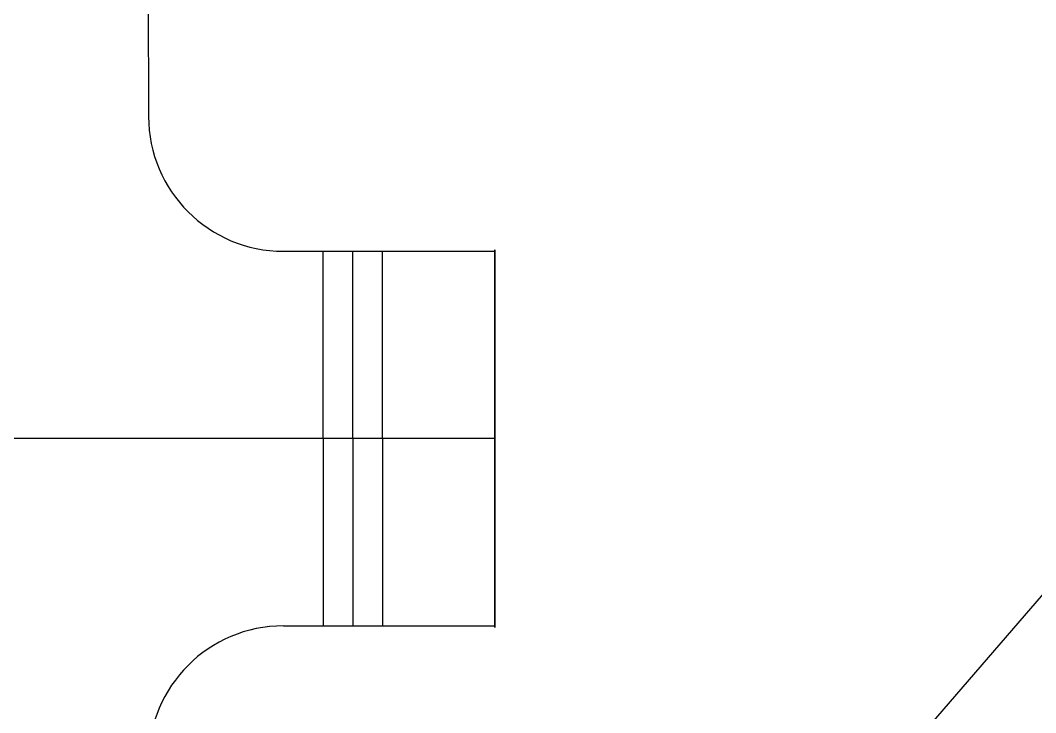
# Model space of a CAD drawing. Header units: millimetres. Extents: x 3739 to 12124, y 1417 to 5764.
# Drawn here: x 4859.5 to 5047.7, y 4965.9 to 5094.3 of the extents above; entities that cross this region are included whole.
import ezdxf

# ---------------------------------------------------------------- set-up
doc = ezdxf.new("R2010")
doc.units = ezdxf.units.MM
doc.header["$MEASUREMENT"] = 0

msp = doc.modelspace()

# ---------------------------------------------------------------- linework, layer by layer
for p, q in [((4883.17998, 5101.57174), (4883.2458, 5076.38042)), ((4908.24571, 5051.44574), (4947.41922, 5051.44574)), ((4915.60363, 5016.72415), (4915.60363, 5051.44574)), ((4921.10363, 5016.72415), (4921.10363, 5051.44574)), ((4926.60363, 5016.72415), (4926.60363, 5051.44574)), ((4947.41922, 5016.72415), (4947.41922, 5051.72415)), ((4947.41922, 5051.72415), (4947.41922, 5016.72415)), ((4947.41922, 5016.72415), (4754.32034, 5016.72415)), ((4947.41922, 5016.72415), (4754.32034, 5016.72415)), ((4915.60363, 5016.72415), (4915.60363, 4982.00256)), ((4921.10363, 5016.72415), (4921.10363, 4982.00256)), ((4926.60363, 5016.72415), (4926.60363, 4982.00256)), ((4947.41922, 5016.72415), (4947.41922, 4981.72415)), ((4947.41922, 4981.72415), (4947.41922, 5016.72415)), ((4908.24571, 4982.00256), (4947.41922, 4982.00256))]:
    msp.add_line(p, q)
at = {"linetype": 'ByBlock', "lineweight": -2}
msp.add_lwpolyline([(4948.07932, 4870.89749), (5078.90859, 5022.40557)], dxfattribs=at)
for centre, start, end in [((4908.24571, 5076.44574), 180, 270), ((4908.24571, 4957.00256), 90, 180)]:
    msp.add_arc(centre, 25, start, end)

doc.saveas('drawing.dxf')
